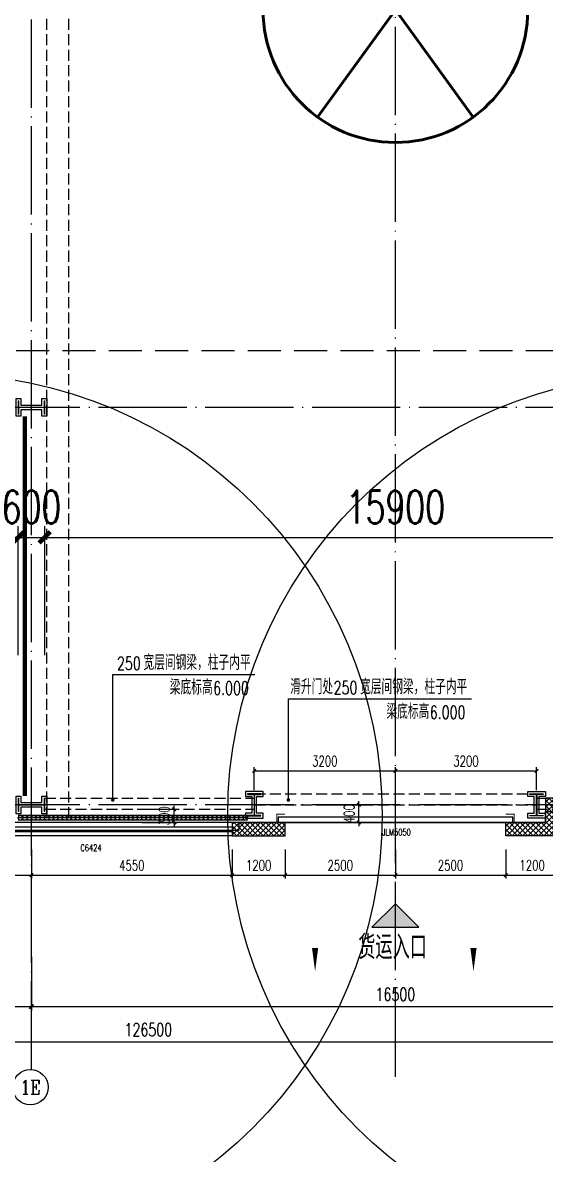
# Model space of a CAD drawing. Extents: x -1313754 to 847533, y 489853 to 941203.
# Drawn here: x -194154 to -182304, y 733905 to 759533 of the extents above; entities that cross this region are included whole.
import ezdxf
from ezdxf.enums import TextEntityAlignment as Align

# ---------------------------------------------------------------- set-up
doc = ezdxf.new("R2010")
doc.units = 0
doc.header["$LTSCALE"] = 1000
doc.header["$MEASUREMENT"] = 0
for name, pattern in [('10平面$0$DASH', [0.35, 0.25, -0.1]), ('CENTER', [2, 1.25, -0.25, 0.25, -0.25]), ('DASH', [0.35, 0.25, -0.1]), ('DOTE', [2.42, 2, -0.2, 0.02, -0.2])]:
    doc.linetypes.add(name, pattern=pattern)
doc.layers.get('Defpoints').update_dxf_attribs({"color": 210})
for name, color, linetype in [('10平面$0$WINDOW', 4, 'Continuous'), ('10平面$0$WINDOW_TEXT', 7, 'Continuous'), ('A-AXIS-D', 1, 'Continuous'), ('A-AXIS-DOTE', 14, 'DOTE'), ('A-AXIS-DP', 126, 'Continuous'), ('A-AXIS-SYMB', 3, 'Continuous'), ('A-HATCH-2', 251, 'Continuous'), ('A-HRAIL', 173, 'Continuous'), ('A-LIN-V', 9, 'Continuous'), ('A-SFCE', 30, 'Continuous'), ('A-TEXT', 61, 'Continuous'), ('A-WINDOW', 140, 'Continuous'), ('AS-WALL', 40, 'Continuous'), ('AS-结构边线层', 200, 'Continuous'), ('DIM_SYMB', 3, 'Continuous'), ('FH-line', 180, 'Continuous'), ('FH-tri', 180, 'Continuous'), ('PUB_HATCH', 8, 'Continuous'), ('PUB_TEXT', 7, 'Continuous'), ('SB_ZF消火栓', 10, 'Continuous'), ('建-窗', 4, 'Continuous'), ('建-门窗编号', 7, 'Continuous')]:
    doc.layers.add(name, color=color, linetype=linetype)
doc.layers.add('S-col', color=2, linetype='Continuous', lineweight=0)
doc.layers.add('柱间支撑', color=6, linetype='CENTER', lineweight=0)
doc.styles.add('10平面$0$_TCH_WINDOW', font='SIMPLEX', dxfattribs={"height": 3.5, "bigfont": 'GBCBIG'})
doc.styles.add('_TCH_AXIS', font='COMPLEX', dxfattribs={"bigfont": 'GBCBIG'})
doc.styles.add('_TCH_DIM', font='SIMPLEX', dxfattribs={"bigfont": 'GBCBIG'})
doc.styles.add('_TCH_DIM_T3', font='SIMPLEX', dxfattribs={"width": 0.705882, "bigfont": 'GBCBIG'})
doc.styles.add('A-STANDARD', font='SIMPLEX', dxfattribs={"bigfont": 'GBCBIG'})
doc.styles.add('A-WIN-LABEL', font='SIMPLEX', dxfattribs={"bigfont": 'GBCBIG'})
doc.dimstyles.new('_TCH_ARCH&&100', dxfattribs={"dimtxt": 297.5, "dimasz": 100, "dimexe": 100, "dimexo": 100, "dimgap": 126.25, "dimtad": 1, "dimdec": 0, "dimzin": 0, "dimdsep": 46, "dimtxsty": '_TCH_DIM_T3', "dimblk": 'ARCHTICK', "dimcen": 0.09, "dimclrt": 7, "dimazin": 2, "dimtfac": 1, "dimtdec": 0, "dimtix": 1, "dimtmove": 2, "dimatfit": 3, "dimfxl": 0, "dimtolj": 1, "dimtzin": 0, "dimarcsym": 0})
doc.dimstyles.new('_TCH_ARCH&&250', dxfattribs={"dimtxt": 743.75, "dimasz": 250, "dimexe": 250, "dimexo": 250, "dimgap": 315.625, "dimtad": 1, "dimdec": 0, "dimzin": 0, "dimdsep": 46, "dimtxsty": '_TCH_DIM_T3', "dimblk": 'ARCHTICK', "dimcen": 0.09, "dimclrt": 7, "dimazin": 2, "dimtfac": 1, "dimtdec": 0, "dimtix": 1, "dimtmove": 2, "dimatfit": 3, "dimfxl": 0, "dimtolj": 1, "dimtzin": 0, "dimarcsym": 0})
doc.dimstyles.new('_TCH_ARCH&&80', dxfattribs={"dimtxt": 238, "dimasz": 80, "dimexe": 80, "dimexo": 80, "dimgap": 101, "dimtad": 1, "dimdec": 0, "dimzin": 0, "dimdsep": 46, "dimtxsty": '_TCH_DIM_T3', "dimblk": 'ARCHTICK', "dimcen": 0.09, "dimclrt": 7, "dimazin": 2, "dimtfac": 1, "dimtdec": 0, "dimtix": 1, "dimtmove": 2, "dimatfit": 3, "dimfxl": 0, "dimtolj": 1, "dimtzin": 0, "dimarcsym": 0})
pattern_1 = [(45, (60, 0), (-60.000061, 60.000061), []), (135, (60, 0), (-60.000061, -60.000061), [])]

# ---------------------------------------------------------------- blocks, each defined once
blk = doc.blocks.new('_ArchTick')
at = {"color": 0, "linetype": 'ByBlock', "const_width": 0.4}
blk.add_lwpolyline([(-0.5, -0.5), (0.5, 0.5)], dxfattribs=at)
blk = doc.blocks.new('*D1375')
at = {"layer": 'A-AXIS-D', "color": 0, "lineweight": -2}
for p, q in [((10282, -66440), (10282, -67667)), ((26782, -66440), (26782, -67667)), ((10282, -67567), (26782, -67567))]:
    blk.add_line(p, q, dxfattribs=at)
at = {"layer": 'Defpoints', "color": 0}
for p in [(10282, -66340), (26782, -66340), (26782, -67567)]:
    blk.add_point(p, dxfattribs=at)
at = {"layer": 'A-AXIS-D', "color": 0, "lineweight": -2, "xscale": 100, "yscale": 100, "zscale": 100, "rotation": 180}
blk.add_blockref('_ArchTick', (10282, -67567), dxfattribs=at)
at = {"layer": 'A-AXIS-D', "color": 0, "lineweight": -2, "xscale": 100, "yscale": 100, "zscale": 100}
blk.add_blockref('_ArchTick', (26782, -67567), dxfattribs=at)
at = {"layer": 'A-AXIS-D', "color": 7, "insert": (18532, -67292), "char_height": 297.5, "attachment_point": 5, "style": '_TCH_DIM_T3'}
blk.add_mtext('\\A1;16500', dxfattribs=at)
blk = doc.blocks.new('*D1376')
at = {"layer": 'A-AXIS-D', "color": 0, "lineweight": -2}
for p, q in [((26782, -66440), (26782, -67667)), ((43282, -66440), (43282, -67667)), ((26782, -67567), (43282, -67567))]:
    blk.add_line(p, q, dxfattribs=at)
at = {"layer": 'Defpoints', "color": 0}
for p in [(26782, -66340), (43282, -66340), (43282, -67567)]:
    blk.add_point(p, dxfattribs=at)
at = {"layer": 'A-AXIS-D', "color": 0, "lineweight": -2, "xscale": 100, "yscale": 100, "zscale": 100, "rotation": 180}
blk.add_blockref('_ArchTick', (26782, -67567), dxfattribs=at)
at = {"layer": 'A-AXIS-D', "color": 0, "lineweight": -2, "xscale": 100, "yscale": 100, "zscale": 100}
blk.add_blockref('_ArchTick', (43282, -67567), dxfattribs=at)
at = {"layer": 'A-AXIS-D', "color": 7, "insert": (35032, -67292), "char_height": 297.5, "attachment_point": 5, "style": '_TCH_DIM_T3'}
blk.add_mtext('\\A1;16500', dxfattribs=at)
blk = doc.blocks.new('*D1383')
at = {"layer": 'A-AXIS-D', "color": 0, "lineweight": -2}
for p, q in [((-33818, -66540), (-33818, -68467)), ((92682, -66540), (92682, -68467)), ((-33818, -68367), (92682, -68367))]:
    blk.add_line(p, q, dxfattribs=at)
at = {"layer": 'Defpoints', "color": 0}
for p in [(-33818, -66440), (92682, -66440), (92682, -68367)]:
    blk.add_point(p, dxfattribs=at)
at = {"layer": 'A-AXIS-D', "color": 0, "lineweight": -2, "xscale": 100, "yscale": 100, "zscale": 100, "rotation": 180}
blk.add_blockref('_ArchTick', (-33818, -68367), dxfattribs=at)
at = {"layer": 'A-AXIS-D', "color": 0, "lineweight": -2, "xscale": 100, "yscale": 100, "zscale": 100}
blk.add_blockref('_ArchTick', (92682, -68367), dxfattribs=at)
at = {"layer": 'A-AXIS-D', "color": 7, "insert": (29432, -68092), "char_height": 297.5, "attachment_point": 5, "style": '_TCH_DIM_T3'}
blk.add_mtext('\\A1;126500', dxfattribs=at)
blk = doc.blocks.new('*D1504')
at = {"layer": 'A-AXIS-DP', "color": 0, "lineweight": -2}
for p, q in [((35032, -62670), (35032, -62150)), ((35032, -62230), (38232, -62230)), ((38232, -62670), (38232, -62150))]:
    blk.add_line(p, q, dxfattribs=at)
at = {"layer": 'Defpoints', "color": 0}
for p in [(38232, -62230), (35032, -62750), (38232, -62750)]:
    blk.add_point(p, dxfattribs=at)
at = {"layer": 'A-AXIS-DP', "color": 0, "lineweight": -2, "xscale": 80, "yscale": 80, "zscale": 80, "rotation": 180}
blk.add_blockref('_ArchTick', (35032, -62230), dxfattribs=at)
at = {"layer": 'A-AXIS-DP', "color": 0, "lineweight": -2, "xscale": 80, "yscale": 80, "zscale": 80}
blk.add_blockref('_ArchTick', (38232, -62230), dxfattribs=at)
at = {"layer": 'A-AXIS-DP', "color": 7, "insert": (36632, -62010), "char_height": 238, "attachment_point": 5, "style": '_TCH_DIM_T3'}
blk.add_mtext('\\A1;3200', dxfattribs=at)
blk = doc.blocks.new('*D1505')
at = {"layer": 'A-AXIS-DP', "color": 0, "lineweight": -2}
for p, q in [((31832, -62670), (31832, -62150)), ((31832, -62230), (35032, -62230)), ((35032, -62670), (35032, -62150))]:
    blk.add_line(p, q, dxfattribs=at)
at = {"layer": 'Defpoints', "color": 0}
for p in [(35032, -62230), (31832, -62750), (35032, -62750)]:
    blk.add_point(p, dxfattribs=at)
at = {"layer": 'A-AXIS-DP', "color": 0, "lineweight": -2, "xscale": 80, "yscale": 80, "zscale": 80, "rotation": 180}
blk.add_blockref('_ArchTick', (31832, -62230), dxfattribs=at)
at = {"layer": 'A-AXIS-DP', "color": 0, "lineweight": -2, "xscale": 80, "yscale": 80, "zscale": 80}
blk.add_blockref('_ArchTick', (35032, -62230), dxfattribs=at)
at = {"layer": 'A-AXIS-DP', "color": 7, "insert": (33432, -62010), "char_height": 238, "attachment_point": 5, "style": '_TCH_DIM_T3'}
blk.add_mtext('\\A1;3200', dxfattribs=at)
blk = doc.blocks.new('JYC-1')
at = {"layer": 'FH-tri'}
h = blk.add_hatch(color=2, dxfattribs=at)
h.dxf.hatch_style = 1
h.paths.add_polyline_path([(-267702, 185488), (-266452, 186738), (-267702, 186738)])
at = {"layer": 'FH-tri', "color": 2}
blk.add_lwpolyline([(-267702, 185488), (-266452, 186738), (-266452, 186738), (-267702, 186738)], close=True, dxfattribs=at)
at = {"layer": 'A-TEXT', "style": 'A-STANDARD'}
blk.add_text('货运入口', height=900.2, rotation=45, dxfattribs=at).set_placement((-267217, 184270))
blk = doc.blocks.new('10平面$0$$DorLib2D$00000126')
at = {"color": 0, "linetype": 'Continuous'}
for p, q in [((-0.532, 0.5), (-0.532, 0.9)), ((0.532, 0.9), (0.532, 0.5))]:
    blk.add_line(p, q, dxfattribs=at)
at = {"color": 0, "linetype": '10平面$0$DASH'}
for p, q in [((-0.532, 0.9), (0.532, 0.9)), ((-0.532, 0.5), (0.532, 0.5))]:
    blk.add_line(p, q, dxfattribs=at)
blk = doc.blocks.new('DOOR2DLIB$SYSLIB$00000123')
at = {"color": 0}
for p, q in [((0.475, -0.001), (0.475, 0.752)), ((0.475, 0.752), (0.5, 0.752)), ((0.5, -0.001), (0.5, 0.752)), ((-0.5, 0), (-0.5, 0.252)), ((-0.475, 0.252), (-0.5, 0.252)), ((-0.475, 0), (-0.475, 0.252)), ((-0.475, 0), (-0.5, 0)), ((0.475, -0.001), (0.5, -0.001))]:
    blk.add_line(p, q, dxfattribs=at)
for centre, radius, start, end in [((0.505, -0.002), 0.755, 92.2493, 179.7238), ((-0.501, 0.003), 0.251, 359.7899, 84.0974)]:
    blk.add_arc(centre, radius, start, end, dxfattribs=at)
blk = doc.blocks.new('G$C325EBD4F')
at = {"layer": 'PUB_HATCH'}
h = blk.add_hatch(dxfattribs=at)
h.set_pattern_fill('多孔材料', color=256, scale=30, style=0)
h.set_pattern_definition(pattern_1)
h.paths.add_polyline_path([(3700, -50), (3700, 250), (3400, 250)])
h = blk.add_hatch(dxfattribs=at)
h.set_pattern_fill('多孔材料', color=256, scale=30, style=0)
h.set_pattern_definition(pattern_1)
h.paths.add_polyline_path([(3700, -50), (3400, 250), (3400, -300), (3700, -600)])
h = blk.add_hatch(dxfattribs=at)
h.set_pattern_fill('多孔材料', color=256, scale=30, style=0)
h.set_pattern_definition(pattern_1)
h.paths.add_polyline_path([(5500, 250), (5200, 250), (5200, -50)])
h = blk.add_hatch(dxfattribs=at)
h.set_pattern_fill('多孔材料', color=256, scale=30, style=0)
h.set_pattern_definition(pattern_1)
h.paths.add_polyline_path([(5500, 250), (5200, -50), (5200, -600), (5500, -300)])
h = blk.add_hatch(dxfattribs=at)
h.set_pattern_fill('多孔材料', color=256, scale=30, style=0)
h.set_pattern_definition(pattern_1)
h.paths.add_polyline_path([(3700, -600), (3400, -300), (2500, -300), (2500, -600)])
h = blk.add_hatch(dxfattribs=at)
h.set_pattern_fill('多孔材料', color=256, scale=30, style=0)
h.set_pattern_definition(pattern_1)
h.paths.add_polyline_path([(6400, -300), (5500, -300), (5200, -600), (6400, -600)])
at = {"layer": '10平面$0$WINDOW'}
blk.add_line((5200, -50), (3700, -50), dxfattribs=at)
at = {"layer": 'AS-WALL'}
for p, q in [((3700, 250), (3400, 250)), ((3400, 250), (3400, -300)), ((3700, -50), (3700, 250)), ((5500, 250), (5200, 250)), ((5200, 250), (5200, -50)), ((5500, 250), (5500, -300)), ((3700, -50), (3700, -600)), ((5200, -50), (5200, -600)), ((3400, -300), (2500, -300)), ((2500, -600), (2500, -300)), ((6400, -300), (5500, -300)), ((6400, -600), (6400, -300)), ((3700, -600), (2500, -600)), ((6400, -600), (5200, -600))]:
    blk.add_line(p, q, dxfattribs=at)
at = {"layer": '10平面$0$WINDOW'}
ref = blk.add_blockref('DOOR2DLIB$SYSLIB$00000123', (4450, 100), dxfattribs=dict(at, xscale=-1500, yscale=1500, zscale=300, rotation=180.0000000000445))
ref.add_attrib('A', 'MLC1584', (4117, 313), dxfattribs={"layer": '10平面$0$WINDOW_TEXT', "ltscale": 500, "height": 148.8, "style": '10平面$0$_TCH_WINDOW', "width": 0.705882})
ref = blk.add_blockref('10平面$0$$DorLib2D$00000126', (0, -450), dxfattribs=dict(at, xscale=5000, yscale=-300, zscale=300, rotation=180.0000000000008))
ref.add_attrib('A', 'JLM5050', (-301, -594), dxfattribs={"layer": '10平面$0$WINDOW_TEXT', "ltscale": 500, "height": 148.8, "style": '10平面$0$_TCH_WINDOW', "width": 0.705882})
blk = doc.blocks.new('43243')
at = {"layer": 'AS-结构边线层'}
blk.add_lwpolyline([(-195964, 741250), (-189244, 741250), (-189244, 741420), (-182304, 741420), (-182304, 741670), (-180204, 741670), (-180204, 741420), (-179464, 741420), (-179464, 741250), (-172744, 741250), (-172744, 741420), (-165804, 741420)], dxfattribs=at)
blk = doc.blocks.new('_FZH')
at = {"layer": 'A-HATCH-2'}
blk.add_lwpolyline([(-0.437, -0.25), (-0.437, 0.25), (-0.297, 0.25), (-0.297, 0.067), (0.298, 0.067), (0.298, 0.25), (0.438, 0.25), (0.438, -0.25), (0.298, -0.25), (0.298, -0.068), (-0.297, -0.068), (-0.297, -0.25)], close=True, dxfattribs=at)
at = {"layer": 'S-col'}
blk.add_lwpolyline([(-0.375, -0.188), (-0.375, 0.187), (-0.36, 0.187), (-0.36, 0.005), (0.36, 0.005), (0.36, 0.187), (0.375, 0.187), (0.375, -0.188), (0.36, -0.188), (0.36, -0.005), (-0.36, -0.005), (-0.36, -0.188)], close=True, dxfattribs=at)
blk = doc.blocks.new('342343243')
at = {"layer": 'A-AXIS-DP', "color": 5}
blk.add_lwpolyline([(-155704, 832070), (-155404, 832070), (-155404, 832058), (-155550, 832058), (-155550, 831582), (-155404, 831582), (-155404, 831570), (-155704, 831570), (-155704, 831582), (-155558, 831582), (-155558, 832058), (-155704, 832058), (-155704, 832070)], close=True, dxfattribs=at)
at = {"layer": 'A-HATCH-2'}
blk.add_lwpolyline([(-155754, 832120), (-155354, 832120), (-155354, 832008), (-155500, 832008), (-155500, 831632), (-155354, 831632), (-155354, 831520), (-155754, 831520), (-155754, 831632), (-155608, 831632), (-155608, 832008), (-155754, 832008)], close=True, dxfattribs=at)
blk = doc.blocks.new('w4234324')
at = {"xscale": 800.0000000000005, "yscale": 800.0000000000005, "zscale": 800.0000000000005}
for p in [(-193954, 750820), (-193954, 741820), (-193954, 741820)]:
    blk.add_blockref('_FZH', p, dxfattribs=at)
at = {"layer": 'A-AXIS-DP', "xscale": -1}
blk.add_blockref('342343243', (-344458, -90000), dxfattribs=at)
at = {"layer": 'A-AXIS-DP'}
blk.add_blockref('342343243', (-26950, -90000), dxfattribs=at)
blk = doc.blocks.new('*D1718')
at = {"layer": 'A-WINDOW', "color": 0, "lineweight": -2}
for p, q in [((-193654, 745210), (-193654, 748127)), ((-177754, 745210), (-177754, 748127)), ((-193654, 747877), (-177754, 747877))]:
    blk.add_line(p, q, dxfattribs=at)
at = {"layer": 'Defpoints', "color": 0}
for p in [(-177754, 747877), (-193654, 744960), (-177754, 744960)]:
    blk.add_point(p, dxfattribs=at)
at = {"layer": 'A-WINDOW', "color": 0, "lineweight": -2, "xscale": 250, "yscale": 250, "zscale": 250, "rotation": 180}
blk.add_blockref('_ArchTick', (-193654, 747877), dxfattribs=at)
at = {"layer": 'A-WINDOW', "color": 0, "lineweight": -2, "xscale": 250, "yscale": 250, "zscale": 250}
blk.add_blockref('_ArchTick', (-177754, 747877), dxfattribs=at)
at = {"layer": 'A-WINDOW', "color": 7, "insert": (-185704, 748564), "char_height": 743.8, "attachment_point": 5, "style": '_TCH_DIM_T3'}
blk.add_mtext('\\A1;15900', dxfattribs=at)
blk = doc.blocks.new('*D1719')
at = {"layer": 'A-WINDOW', "color": 0, "lineweight": -2}
for p, q in [((-194254, 745210), (-194254, 748127)), ((-193654, 745210), (-193654, 748127)), ((-194254, 747877), (-194504, 747877)), ((-194254, 747877), (-193654, 747877)), ((-193654, 747877), (-193404, 747877))]:
    blk.add_line(p, q, dxfattribs=at)
at = {"layer": 'Defpoints', "color": 0}
for p in [(-193654, 747877), (-194254, 744960), (-193654, 744960)]:
    blk.add_point(p, dxfattribs=at)
at = {"layer": 'A-WINDOW', "color": 0, "lineweight": -2, "xscale": 250, "yscale": 250, "zscale": 250}
blk.add_blockref('_ArchTick', (-194254, 747877), dxfattribs=at)
at = {"layer": 'A-WINDOW', "color": 0, "lineweight": -2, "xscale": 250, "yscale": 250, "zscale": 250, "rotation": 180}
blk.add_blockref('_ArchTick', (-193654, 747877), dxfattribs=at)
at = {"layer": 'A-WINDOW', "color": 7, "insert": (-193954, 748564), "char_height": 743.8, "attachment_point": 5, "style": '_TCH_DIM_T3'}
blk.add_mtext('\\A1;600', dxfattribs=at)
blk = doc.blocks.new('*D1720')
at = {"layer": 'A-WINDOW', "color": 0, "lineweight": -2}
for p, q in [((-210154, 745210), (-210154, 748127)), ((-194254, 745210), (-194254, 748127)), ((-210154, 747877), (-194254, 747877))]:
    blk.add_line(p, q, dxfattribs=at)
at = {"layer": 'Defpoints', "color": 0}
for p in [(-194254, 747877), (-210154, 744960), (-194254, 744960)]:
    blk.add_point(p, dxfattribs=at)
at = {"layer": 'A-WINDOW', "color": 0, "lineweight": -2, "xscale": 250, "yscale": 250, "zscale": 250, "rotation": 180}
blk.add_blockref('_ArchTick', (-210154, 747877), dxfattribs=at)
at = {"layer": 'A-WINDOW', "color": 0, "lineweight": -2, "xscale": 250, "yscale": 250, "zscale": 250}
blk.add_blockref('_ArchTick', (-194254, 747877), dxfattribs=at)
at = {"layer": 'A-WINDOW', "color": 7, "insert": (-202204, 748564), "char_height": 743.8, "attachment_point": 5, "style": '_TCH_DIM_T3'}
blk.add_mtext('\\A1;15900', dxfattribs=at)
blk = doc.blocks.new('*D1731')
at = {"layer": 'A-AXIS-DP', "color": 0, "lineweight": -2}
for p, q in [((-187260, 741820), (-186452, 741820)), ((-186532, 741820), (-186532, 741900)), ((-186532, 741420), (-186532, 741820)), ((-187260, 741420), (-186452, 741420)), ((-186532, 741420), (-186532, 741340))]:
    blk.add_line(p, q, dxfattribs=at)
at = {"layer": 'Defpoints', "color": 0}
for p in [(-187340, 741820), (-186532, 741820), (-187340, 741420)]:
    blk.add_point(p, dxfattribs=at)
at = {"layer": 'A-AXIS-DP', "color": 0, "lineweight": -2, "xscale": 80, "yscale": 80, "zscale": 80}
for p, rotation in [((-186532, 741820), 270), ((-186532, 741420), 90)]:
    blk.add_blockref('_ArchTick', p, dxfattribs=dict(at, rotation=rotation))
at = {"layer": 'A-AXIS-DP', "color": 7, "insert": (-186752, 741620), "char_height": 238, "attachment_point": 5, "rotation": 90, "style": '_TCH_DIM_T3'}
blk.add_mtext('\\A1;400', dxfattribs=at)
blk = doc.blocks.new('*D1736')
at = {"layer": 'A-AXIS-DP', "color": 0, "lineweight": -2}
for p, q in [((-191450, 741720), (-190642, 741720)), ((-190722, 741720), (-190722, 741800)), ((-190722, 741420), (-190722, 741720)), ((-191450, 741420), (-190642, 741420)), ((-190722, 741420), (-190722, 741340))]:
    blk.add_line(p, q, dxfattribs=at)
at = {"layer": 'Defpoints', "color": 0}
for p in [(-191530, 741720), (-190722, 741720), (-191530, 741420)]:
    blk.add_point(p, dxfattribs=at)
at = {"layer": 'A-AXIS-DP', "color": 0, "lineweight": -2, "xscale": 80, "yscale": 80, "zscale": 80}
for p, rotation in [((-190722, 741720), 270), ((-190722, 741420), 90)]:
    blk.add_blockref('_ArchTick', p, dxfattribs=dict(at, rotation=rotation))
at = {"layer": 'A-AXIS-DP', "color": 7, "insert": (-190942, 741570), "char_height": 238, "attachment_point": 5, "rotation": 90, "style": '_TCH_DIM_T3'}
blk.add_mtext('\\A1;300', dxfattribs=at)
blk = doc.blocks.new('w4324324')
at = {"layer": 'A-HATCH-2', "lineweight": 60}
for q in [(-1694760, 686605), (-1697614, 684532), (-1691907, 684532), (-1696524, 681178), (-1692997, 681178)]:
    blk.add_line((-1694760, 683605), q, dxfattribs=at)
blk.add_circle((-1694760, 683605), 3000, dxfattribs=at)
blk = doc.blocks.new('w423432')
at = {"layer": 'A-LIN-V'}
blk.add_blockref('w4324324', (-16500, -63000), dxfattribs=at)
blk = doc.blocks.new('23124232432')
at = {"layer": '柱间支撑', "const_width": 100}
blk.add_lwpolyline([(-194104, 750620), (-194104, 742020)], dxfattribs=at)
blk = doc.blocks.new('3333')
at = {"layer": 'A-SFCE', "const_width": 20}
blk.add_lwpolyline([(-227064, 766320), (-227064, 766510), (-227244, 766510), (-227244, 766320)], dxfattribs=at)
blk = doc.blocks.new('99平面图例外参$0$$LinePat$圆环')
for points in [[(0, 150), (300, 150)], [(0, 0), (300, 0)], [(0, -150), (300, -150)]]:
    blk.add_lwpolyline(points)
at = {"color": 0}
blk.add_circle((150, 0), 150, dxfattribs=at)
blk = doc.blocks.new('34242343243')
at = {"layer": 'A-HRAIL', "xscale": 0.3333333334243453, "yscale": 0.3333333334243453, "zscale": 0.3333333334243453, "rotation": 180}
for p in [(-194154, 741526), (-194054, 741526), (-193954, 741526), (-193854, 741526), (-193754, 741526), (-193654, 741526), (-193554, 741526), (-193454, 741526), (-193354, 741526), (-193254, 741526), (-193154, 741526), (-193054, 741526), (-192954, 741526), (-192854, 741526), (-192754, 741526), (-192654, 741526), (-192554, 741526), (-192454, 741526), (-192354, 741526), (-192254, 741526), (-192154, 741526), (-192054, 741526), (-191954, 741526), (-191854, 741526), (-191754, 741526), (-191654, 741526), (-191554, 741526), (-191454, 741526), (-191354, 741526), (-191254, 741526), (-191154, 741526), (-191054, 741526), (-190954, 741526), (-190854, 741526), (-190754, 741526), (-190654, 741526), (-190554, 741526), (-190454, 741526), (-190354, 741526), (-190254, 741526), (-190154, 741526), (-190054, 741526), (-189954, 741526), (-189854, 741526), (-189754, 741526), (-189654, 741526), (-189554, 741526), (-189454, 741526), (-189354, 741526), (-189254, 741526), (-189154, 741526), (-189054, 741526)]:
    blk.add_blockref('99平面图例外参$0$$LinePat$圆环', p, dxfattribs=at)
at = {"layer": 'A-SFCE', "xscale": -1.000000000000023, "rotation": 90}
blk.add_blockref('3333', (578116, 514366), dxfattribs=at)
at = {"layer": 'A-SFCE', "rotation": 270}
blk.add_blockref('3333', (-949524, 514366), dxfattribs=at)
blk = doc.blocks.new('A$C5D961328')
at = {"layer": 'SB_ZF消火栓'}
blk.add_hatch(color=256, dxfattribs=at).paths.add_polyline_path([(0, 40), (700, 40), (700, 240)])
at = {"layer": 'A-LIN-V', "ltscale": 500}
blk.add_circle((350, 40), 10001, dxfattribs=at)
at = {"layer": 'SB_ZF消火栓'}
for p, q in [((700, 240), (0, 240)), ((0, 240), (0, 40)), ((700, 240), (0, 40)), ((0, 40), (700, 40)), ((700, 240), (700, 40))]:
    blk.add_line(p, q, dxfattribs=at)
at = {"layer": 'SB_ZF消火栓', "color": 1}
blk.add_circle((140, 140), 32.5, dxfattribs=at)
blk = doc.blocks.new('234243242332')
at = {"layer": 'SB_ZF消火栓'}
for p in [(-196354, 741538), (-179854, 741538)]:
    blk.add_blockref('A$C5D961328', p, dxfattribs=at)
blk = doc.blocks.new('*D1107')
at = {"layer": 'A-AXIS-DP', "color": 0, "lineweight": -2}
for p, q in [((-195804, 740810), (-195804, 740150)), ((-193954, 740810), (-193954, 740150)), ((-195804, 740230), (-193954, 740230))]:
    blk.add_line(p, q, dxfattribs=at)
at = {"layer": 'Defpoints', "color": 0}
for p in [(-195804, 740890), (-193954, 740890), (-193954, 740230)]:
    blk.add_point(p, dxfattribs=at)
at = {"layer": 'A-AXIS-DP', "color": 0, "lineweight": -2, "xscale": 80, "yscale": 80, "zscale": 80, "rotation": 180}
blk.add_blockref('_ArchTick', (-195804, 740230), dxfattribs=at)
at = {"layer": 'A-AXIS-DP', "color": 0, "lineweight": -2, "xscale": 80, "yscale": 80, "zscale": 80}
blk.add_blockref('_ArchTick', (-193954, 740230), dxfattribs=at)
at = {"layer": 'A-AXIS-DP', "color": 7, "insert": (-194879, 740450), "char_height": 238, "attachment_point": 5, "style": '_TCH_DIM_T3'}
blk.add_mtext('\\A1;1850', dxfattribs=at)
blk = doc.blocks.new('*D1108')
at = {"layer": 'A-AXIS-DP', "color": 0, "lineweight": -2}
for p, q in [((-193954, 740810), (-193954, 740150)), ((-189404, 740810), (-189404, 740150)), ((-193954, 740230), (-189404, 740230))]:
    blk.add_line(p, q, dxfattribs=at)
at = {"layer": 'Defpoints', "color": 0}
for p in [(-193954, 740890), (-189404, 740890), (-189404, 740230)]:
    blk.add_point(p, dxfattribs=at)
at = {"layer": 'A-AXIS-DP', "color": 0, "lineweight": -2, "xscale": 80, "yscale": 80, "zscale": 80, "rotation": 180}
blk.add_blockref('_ArchTick', (-193954, 740230), dxfattribs=at)
at = {"layer": 'A-AXIS-DP', "color": 0, "lineweight": -2, "xscale": 80, "yscale": 80, "zscale": 80}
blk.add_blockref('_ArchTick', (-189404, 740230), dxfattribs=at)
at = {"layer": 'A-AXIS-DP', "color": 7, "insert": (-191679, 740450), "char_height": 238, "attachment_point": 5, "style": '_TCH_DIM_T3'}
blk.add_mtext('\\A1;4550', dxfattribs=at)
blk = doc.blocks.new('*D1109')
at = {"layer": 'A-AXIS-DP', "color": 0, "lineweight": -2}
for p, q in [((-189404, 740810), (-189404, 740150)), ((-188204, 740810), (-188204, 740150)), ((-189404, 740230), (-188204, 740230))]:
    blk.add_line(p, q, dxfattribs=at)
at = {"layer": 'Defpoints', "color": 0}
for p in [(-189404, 740890), (-188204, 740890), (-188204, 740230)]:
    blk.add_point(p, dxfattribs=at)
at = {"layer": 'A-AXIS-DP', "color": 0, "lineweight": -2, "xscale": 80, "yscale": 80, "zscale": 80, "rotation": 180}
blk.add_blockref('_ArchTick', (-189404, 740230), dxfattribs=at)
at = {"layer": 'A-AXIS-DP', "color": 0, "lineweight": -2, "xscale": 80, "yscale": 80, "zscale": 80}
blk.add_blockref('_ArchTick', (-188204, 740230), dxfattribs=at)
at = {"layer": 'A-AXIS-DP', "color": 7, "insert": (-188804, 740450), "char_height": 238, "attachment_point": 5, "style": '_TCH_DIM_T3'}
blk.add_mtext('\\A1;1200', dxfattribs=at)
blk = doc.blocks.new('*D1110')
at = {"layer": 'A-AXIS-DP', "color": 0, "lineweight": -2}
for p, q in [((-188204, 740810), (-188204, 740150)), ((-185704, 740810), (-185704, 740150)), ((-188204, 740230), (-185704, 740230))]:
    blk.add_line(p, q, dxfattribs=at)
at = {"layer": 'Defpoints', "color": 0}
for p in [(-188204, 740890), (-185704, 740890), (-185704, 740230)]:
    blk.add_point(p, dxfattribs=at)
at = {"layer": 'A-AXIS-DP', "color": 0, "lineweight": -2, "xscale": 80, "yscale": 80, "zscale": 80, "rotation": 180}
blk.add_blockref('_ArchTick', (-188204, 740230), dxfattribs=at)
at = {"layer": 'A-AXIS-DP', "color": 0, "lineweight": -2, "xscale": 80, "yscale": 80, "zscale": 80}
blk.add_blockref('_ArchTick', (-185704, 740230), dxfattribs=at)
at = {"layer": 'A-AXIS-DP', "color": 7, "insert": (-186954, 740450), "char_height": 238, "attachment_point": 5, "style": '_TCH_DIM_T3'}
blk.add_mtext('\\A1;2500', dxfattribs=at)
blk = doc.blocks.new('*D1111')
at = {"layer": 'A-AXIS-DP', "color": 0, "lineweight": -2}
for p, q in [((-185704, 740810), (-185704, 740150)), ((-183204, 740810), (-183204, 740150)), ((-185704, 740230), (-183204, 740230))]:
    blk.add_line(p, q, dxfattribs=at)
at = {"layer": 'Defpoints', "color": 0}
for p in [(-185704, 740890), (-183204, 740890), (-183204, 740230)]:
    blk.add_point(p, dxfattribs=at)
at = {"layer": 'A-AXIS-DP', "color": 0, "lineweight": -2, "xscale": 80, "yscale": 80, "zscale": 80, "rotation": 180}
blk.add_blockref('_ArchTick', (-185704, 740230), dxfattribs=at)
at = {"layer": 'A-AXIS-DP', "color": 0, "lineweight": -2, "xscale": 80, "yscale": 80, "zscale": 80}
blk.add_blockref('_ArchTick', (-183204, 740230), dxfattribs=at)
at = {"layer": 'A-AXIS-DP', "color": 7, "insert": (-184454, 740450), "char_height": 238, "attachment_point": 5, "style": '_TCH_DIM_T3'}
blk.add_mtext('\\A1;2500', dxfattribs=at)
blk = doc.blocks.new('*D1112')
at = {"layer": 'A-AXIS-DP', "color": 0, "lineweight": -2}
for p, q in [((-183204, 740810), (-183204, 740150)), ((-182004, 740810), (-182004, 740150)), ((-183204, 740230), (-182004, 740230))]:
    blk.add_line(p, q, dxfattribs=at)
at = {"layer": 'Defpoints', "color": 0}
for p in [(-183204, 740890), (-182004, 740890), (-182004, 740230)]:
    blk.add_point(p, dxfattribs=at)
at = {"layer": 'A-AXIS-DP', "color": 0, "lineweight": -2, "xscale": 80, "yscale": 80, "zscale": 80, "rotation": 180}
blk.add_blockref('_ArchTick', (-183204, 740230), dxfattribs=at)
at = {"layer": 'A-AXIS-DP', "color": 0, "lineweight": -2, "xscale": 80, "yscale": 80, "zscale": 80}
blk.add_blockref('_ArchTick', (-182004, 740230), dxfattribs=at)
at = {"layer": 'A-AXIS-DP', "color": 7, "insert": (-182604, 740450), "char_height": 238, "attachment_point": 5, "style": '_TCH_DIM_T3'}
blk.add_mtext('\\A1;1200', dxfattribs=at)
blk = doc.blocks.new('WINDOW2DLIB$DYNSTYLE$00000005')
at = {"color": 0}
for points in [[(-0.5, 0.5), (-0.5, -0.5)], [(-0.5, 0.5), (0.5, 0.5)], [(0.5, -0.5), (0.5, 0.5)], [(0.5, 0.1667), (-0.5, 0.1667)], [(0.5, -0.1667), (-0.5, -0.1667)], [(-0.5, -0.5), (0.5, -0.5)]]:
    blk.add_lwpolyline(points, dxfattribs=at)
blk = doc.blocks.new('dote')
at = {"layer": 'A-AXIS-D'}
blk.add_circle((26759.4, -69393.9), 400, dxfattribs=at)
at = {"layer": 'A-AXIS-DOTE'}
for p, q in [((26782.2, -68994.5), (26782.2, 36662.3)), ((35032.2, -69160), (35032.2, 36662.3)), ((76282.2, -54000), (-41310, -54000)), ((76282.2, -63000), (-41310, -63000))]:
    blk.add_line(p, q, dxfattribs=at)
at = {"layer": 'DIM_SYMB', "linetype": 'DASH', "ltscale": 3}
blk.add_lwpolyline([(-42863.6, -52710.9), (162136.4, -52710.9)], dxfattribs=at)
at = {"layer": 'PUB_TEXT', "style": '_TCH_AXIS'}
blk.add_text('1E', height=314.07, dxfattribs=at).set_placement((26527.6, -69550.9), (26991.2, -69550.9), align=Align.FIT)
at = {"layer": 'A-AXIS-D'}
for base, p1, p2, picture, middle in [((26782.2, -67566.7), (10282.2, -66340), (26782.2, -66340), '*D1375', (18532.2, -67291.7)), ((43282.2, -67566.7), (26782.2, -66340), (43282.2, -66340), '*D1376', (35032.2, -67291.7)), ((92682.2, -68366.7), (-33817.8, -66440), (92682.2, -66440), '*D1383', (29432.2, -68091.7))]:
    dim = blk.add_linear_dim(base=base, p1=p1, p2=p2, angle=0, dimstyle='_TCH_ARCH&&100', override={"dimgap": 0}, dxfattribs=at)
    dim.commit()
    dim.dimension.update_dxf_attribs({"geometry": picture, "text_midpoint": middle, "dimtype": 161})
at = {"layer": 'A-AXIS-DP'}
for p1, p2, picture, middle in [((31832.2, -62750), (35032.2, -62750), '*D1505', (33432.2, -62010)), ((35032.2, -62750), (38232.2, -62750), '*D1504', (36632.2, -62010))]:
    dim = blk.add_aligned_dim(p1=p1, p2=p2, distance=520, dimstyle='_TCH_ARCH&&80', dxfattribs=at)
    dim.commit()
    dim.dimension.update_dxf_attribs({"geometry": picture, "text_midpoint": middle})
blk = doc.blocks.new('3243243')
at = {"layer": 'A-AXIS-SYMB'}
for p, q in [((-192110, 741930), (-192110, 744770)), ((-192110, 744770), (-188890, 744770)), ((-188130, 741930), (-188130, 744220)), ((-188130, 744220), (-183980, 744220))]:
    blk.add_line(p, q, dxfattribs=at)
at = {"layer": 'A-AXIS-SYMB', "const_width": 40}
for points in [[(-192110, 741910, 1), (-192110, 741950, 1)], [(-188130, 741910, 1), (-188130, 741950, 1)]]:
    blk.add_lwpolyline(points, format="xyb", close=True, dxfattribs=at)
at = {"layer": 'A-HATCH-2', "linetype": 'DASH'}
for p, q in [((-193604.2, 741520), (-193604.2, 832220)), ((-193104.2, 741520), (-193104.2, 832220))]:
    blk.add_line(p, q, dxfattribs=at)
at = {"layer": 'A-SFCE', "linetype": 'DASH'}
for p, q in [((-193654.2, 741970), (-188900.2, 741970)), ((-193654.2, 741720), (-188900.2, 741720))]:
    blk.add_line(p, q, dxfattribs=at)
at = {"layer": 'A-SFCE', "color": 3, "linetype": 'DASH'}
for p, q in [((-188900.2, 742070), (-182508.2, 742070)), ((-188900.2, 741820), (-182508.2, 741820))]:
    blk.add_line(p, q, dxfattribs=at)
at = {"layer": 'A-SFCE', "color": 2, "linetype": 'DASH'}
for p, q in [((-182508.2, 741970), (-177754.2, 741970)), ((-182508.2, 741720), (-177754.2, 741720))]:
    blk.add_line(p, q, dxfattribs=at)
at = {"layer": 'PUB_TEXT', "style": '_TCH_DIM', "width": 0.705882}
for s, p in [('250', (-192015.2, 744875)), ('6.000', (-189835, 744315)), ('250', (-187105.2, 744325)), ('6.000', (-184925, 743765))]:
    blk.add_text(s, height=297.5, dxfattribs=at).set_placement(p)
at = {"layer": 'PUB_TEXT', "style": '_TCH_DIM'}
for s, p in [('宽层间钢梁，柱子内平', (-191415.2, 744875)), ('梁底标高', (-190818, 744315)), ('滑升门处', (-188088.2, 744325)), ('宽层间钢梁，柱子内平', (-186505.2, 744325)), ('梁底标高', (-185908, 743765))]:
    blk.add_text(s, height=337.59, dxfattribs=at).set_placement(p)
at = {"layer": 'A-AXIS-DP', "color": 1}
for p1, p2, picture, middle in [((-191530, 741420), (-191530, 741720), '*D1736', (-190942, 741570)), ((-187340, 741420), (-187340, 741820), '*D1731', (-186752, 741620))]:
    dim = blk.add_aligned_dim(p1=p1, p2=p2, distance=-808, dimstyle='_TCH_ARCH&&80', dxfattribs=at)
    dim.commit()
    dim.dimension.update_dxf_attribs({"geometry": picture, "text_midpoint": middle})
at = {"layer": 'A-WINDOW'}
for p1, p2, picture, middle in [((-210154.2, 744960), (-194254.2, 744960), '*D1720', (-202204.2, 748564.2)), ((-194254.2, 744960), (-193654.2, 744960), '*D1719', (-193954.2, 748564.2)), ((-193654.2, 744960), (-177754.2, 744960), '*D1718', (-185704.2, 748564.2))]:
    dim = blk.add_aligned_dim(p1=p1, p2=p2, distance=2916.7, dimstyle='_TCH_ARCH&&250', dxfattribs=at)
    dim.commit()
    dim.dimension.update_dxf_attribs({"geometry": picture, "text_midpoint": middle})

msp = doc.modelspace()

# ---------------------------------------------------------------- hatches: boundary and pattern name
at = {"layer": 'PUB_HATCH'}
h = msp.add_hatch(dxfattribs=at)
h.set_pattern_fill('多孔材料', color=256, scale=30, style=0)
h.set_pattern_definition(pattern_1)
h.paths.add_polyline_path([(-188204.2, 741420), (-189404.2, 741420), (-189404.2, 741120), (-188204.2, 741120)])

# ---------------------------------------------------------------- linework, layer by layer
at = {"layer": 'A-AXIS-SYMB'}
for points in [[(-187524.2, 739510, 0, 0, 0), (-187524.2, 738050, 0, 140, 0), (-187524.2, 738575, 0, 0, 0)], [(-183934.2, 739510, 0, 0, 0), (-183934.2, 738050, 0, 140, 0), (-183934.2, 738575, 0, 0, 0)]]:
    msp.add_lwpolyline(points, format="xyseb", dxfattribs=at)
at = {"layer": 'AS-WALL'}
for p, q in [((-188204.2, 741420), (-189404.2, 741420)), ((-189404.2, 741420), (-189404.2, 741120)), ((-188204.2, 741120), (-188204.2, 741420)), ((-189404.2, 741120), (-188204.2, 741120))]:
    msp.add_line(p, q, dxfattribs=at)

# ---------------------------------------------------------------- block references
msp.add_blockref('G$C325EBD4F', (-185704.2, 741720))
at = {"layer": 'A-AXIS-DP'}
msp.add_blockref('3243243', (0, 0), dxfattribs=at)
at = {"layer": 'A-LIN-V'}
msp.add_blockref('w423432', (1525556.2, 139215), dxfattribs=at)
at = {"layer": 'A-WINDOW'}
for name in ['43243', 'w4234324']:
    msp.add_blockref(name, (0, 0), dxfattribs=at)
at = {"layer": 'AS-WALL'}
msp.add_blockref('dote', (-220736.4, 804820), dxfattribs=at)
at = {"layer": 'DIM_SYMB'}
msp.add_blockref('34242343243', (0, 0), dxfattribs=at)
at = {"layer": 'FH-line', "xscale": 0.6000000000000002, "yscale": 0.6000000000000002, "zscale": 0.6000000000000002, "rotation": 315.0000000000014}
msp.add_blockref('JYC-1', (-151354.2, 546777.7), dxfattribs=at)
at = {"layer": 'SB_ZF消火栓', "linetype": 'Continuous'}
msp.add_blockref('234243242332', (0, 0), dxfattribs=at)
at = {"layer": '建-窗'}
ref = msp.add_blockref('WINDOW2DLIB$DYNSTYLE$00000005', (-192604.2, 741270), dxfattribs=dict(at, xscale=6400, yscale=-300, zscale=300, rotation=179.9999999999903))
ref.add_attrib('A', 'C6424', (-192844.2, 740770.6), dxfattribs={"layer": '建-门窗编号', "ltscale": 500, "height": 148.75, "rotation": 360, "style": 'A-WIN-LABEL', "width": 0.705882})
at = {"layer": '柱间支撑'}
msp.add_blockref('23124232432', (0, 0), dxfattribs=at)

# ---------------------------------------------------------------- dimensions: what is measured, and where the dimension line sits
at = {"layer": 'A-AXIS-DP'}
for p1, p2, picture, middle in [((-195804.2, 740890), (-193954.2, 740890), '*D1107', (-194879.2, 740450)), ((-193954.2, 740890), (-189404.2, 740890), '*D1108', (-191679.2, 740450)), ((-189404.2, 740890), (-188204.2, 740890), '*D1109', (-188804.2, 740450)), ((-188204.2, 740890), (-185704.2, 740890), '*D1110', (-186954.2, 740450)), ((-185704.2, 740890), (-183204.2, 740890), '*D1111', (-184454.2, 740450)), ((-183204.2, 740890), (-182004.2, 740890), '*D1112', (-182604.2, 740450))]:
    dim = msp.add_aligned_dim(p1=p1, p2=p2, distance=-660, dimstyle='_TCH_ARCH&&80', dxfattribs=at)
    dim.commit()
    dim.dimension.update_dxf_attribs({"geometry": picture, "text_midpoint": middle})

doc.saveas('drawing.dxf')
